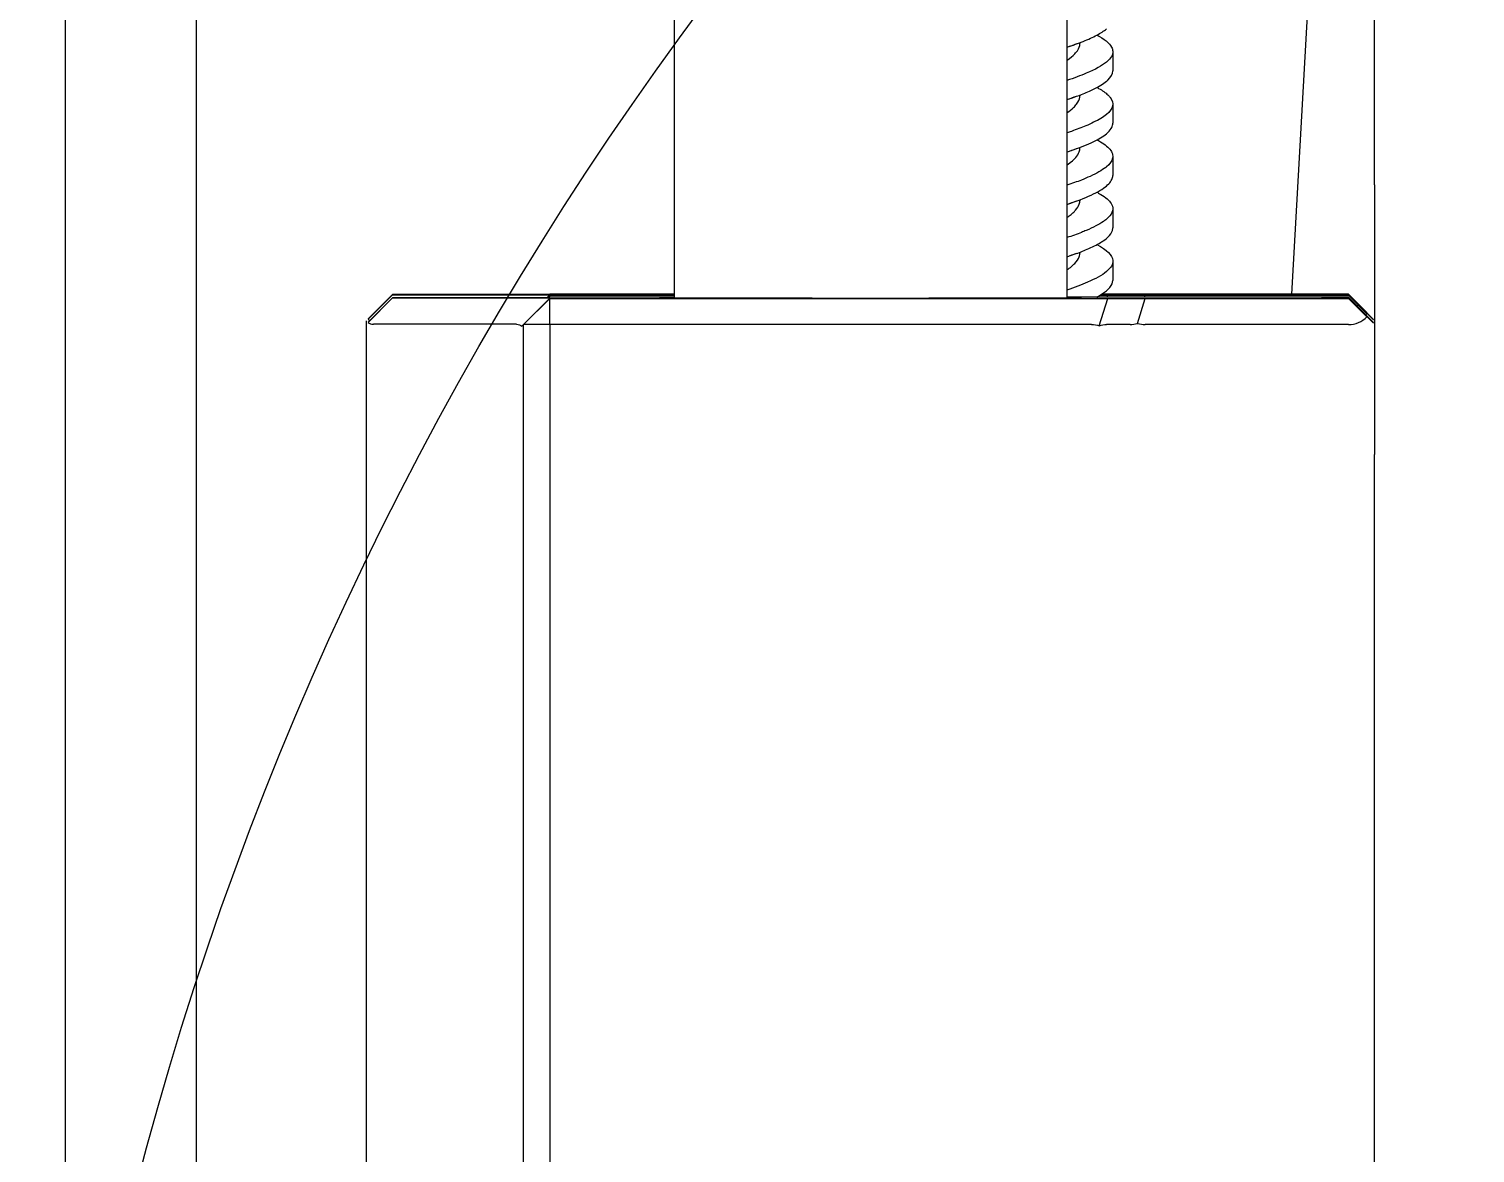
# Model space of a CAD drawing. Header units: millimetres. Extents: x 129 to 6329, y 33 to 3553.
# Drawn here: x 4498.1 to 4608.5, y 1078 to 1163.8 of the extents above; entities that cross this region are included whole.
import ezdxf

# ---------------------------------------------------------------- set-up
doc = ezdxf.new("R2010")
doc.units = ezdxf.units.MM
doc.layers.add('vistasIsometricas', color=255, linetype='Continuous')

msp = doc.modelspace()

# ---------------------------------------------------------------- linework, layer by layer
at = {"layer": 'vistasIsometricas', "extrusion": (0, 1, 0)}
for p, q in [((4500.879, 1483.89), (4500.879, 747.89)), ((4510.879, 1483.218), (4510.879, 747.89)), ((4547.379, 1483.204), (4547.379, 1143.298)), ((4577.379, 1483.204), (4577.379, 1143.298)), ((4600.879, 1151.929), (4600.879, 1233.721)), ((4594.557, 1143.585), (4596.486, 1178.298)), ((4578.379, 1162.773), (4578.379, 1162.793)), ((4580.879, 1162.103), (4580.879, 1160.639)), ((4578.379, 1158.773), (4578.379, 1158.793)), ((4580.879, 1158.103), (4580.879, 1156.639)), ((4578.379, 1154.773), (4578.379, 1154.793)), ((4580.879, 1154.103), (4580.879, 1152.639)), ((4600.879, 1151.929), (4600.879, 1131.346)), ((4578.379, 1150.773), (4578.379, 1150.793)), ((4580.879, 1150.103), (4580.879, 1148.639)), ((4578.379, 1146.773), (4578.379, 1146.793)), ((4580.879, 1146.103), (4580.879, 1144.639)), ((4525.879, 1143.556), (4524.017, 1141.695)), ((4525.879, 1143.533), (4524.017, 1141.67)), ((4525.879, 1143.315), (4524.017, 1141.454)), ((4525.879, 1143.291), (4524.017, 1141.428)), ((4537.879, 1143.567), (4525.879, 1143.556)), ((4525.879, 1143.556), (4525.879, 1143.533)), ((4525.879, 1143.533), (4537.879, 1143.522)), ((4537.879, 1143.325), (4525.879, 1143.315)), ((4525.879, 1143.315), (4525.879, 1143.291)), ((4525.879, 1143.291), (4537.879, 1143.28)), ((4537.879, 1143.28), (4535.741, 1141.141)), ((4537.879, 1143.264), (4535.879, 1141.264)), ((4537.879, 1143.522), (4537.683, 1143.325)), ((4537.879, 1143.506), (4537.699, 1143.325)), ((4537.879, 1143.583), (4537.863, 1143.567)), ((4537.879, 1143.341), (4537.863, 1143.325)), ((4547.379, 1143.583), (4537.879, 1143.583)), ((4537.879, 1143.583), (4537.879, 1143.567)), ((4537.879, 1143.522), (4537.879, 1143.506)), ((4537.879, 1143.506), (4547.379, 1143.506)), ((4537.879, 1143.341), (4537.879, 1143.506)), ((4547.379, 1143.341), (4537.879, 1143.341)), ((4537.879, 1143.341), (4537.879, 1143.325)), ((4537.879, 1143.28), (4537.879, 1143.264)), ((4537.879, 1143.264), (4580.51, 1143.264)), ((4537.879, 1141.262), (4537.879, 1143.264)), ((4580.51, 1143.341), (4577.379, 1143.341)), ((4579.85, 1141.17), (4580.51, 1143.264)), ((4579.911, 1143.506), (4580.51, 1143.506)), ((4580.51, 1143.583), (4580.037, 1143.583)), ((4580.458, 1143.341), (4580.51, 1143.506)), ((4583.366, 1143.585), (4580.51, 1143.583)), ((4580.51, 1143.506), (4583.366, 1143.504)), ((4583.366, 1143.343), (4580.51, 1143.341)), ((4580.51, 1143.264), (4583.366, 1143.262)), ((4582.765, 1141.353), (4583.366, 1143.262)), ((4583.315, 1143.343), (4583.366, 1143.504)), ((4598.879, 1143.585), (4583.366, 1143.585)), ((4583.366, 1143.504), (4598.879, 1143.504)), ((4598.879, 1143.343), (4583.366, 1143.343)), ((4583.366, 1143.262), (4598.879, 1143.262)), ((4596.879, 1143.562), (4598.879, 1143.564)), ((4596.879, 1143.527), (4596.879, 1143.562)), ((4596.914, 1143.527), (4596.879, 1143.562)), ((4598.879, 1143.525), (4596.879, 1143.527)), ((4596.879, 1143.32), (4598.879, 1143.322)), ((4596.879, 1143.285), (4596.879, 1143.32)), ((4596.914, 1143.285), (4596.879, 1143.32)), ((4598.879, 1143.283), (4596.879, 1143.285)), ((4598.879, 1143.564), (4598.879, 1143.585)), ((4600.293, 1142.172), (4598.879, 1143.585)), ((4600.787, 1141.656), (4598.879, 1143.564)), ((4598.879, 1143.504), (4598.879, 1143.525)), ((4600.787, 1141.618), (4598.879, 1143.525)), ((4600.293, 1142.089), (4598.879, 1143.504)), ((4598.879, 1143.322), (4598.879, 1143.343)), ((4600.293, 1141.93), (4598.879, 1143.343)), ((4600.787, 1141.414), (4598.879, 1143.322)), ((4598.879, 1143.262), (4598.879, 1143.283)), ((4600.787, 1141.376), (4598.879, 1143.283)), ((4600.293, 1141.847), (4598.879, 1143.262)), ((4523.879, 1141.533), (4523.879, 1141.556)), ((4523.879, 1141.315), (4523.879, 1141.533)), ((4523.879, 1141.291), (4523.879, 1141.315)), ((4523.879, 1057.291), (4523.879, 1141.291)), ((4535.345, 1141.28), (4524.413, 1141.29)), ((4535.879, 1141.264), (4535.879, 1141.279)), ((4535.879, 1057.264), (4535.879, 1141.264)), ((4537.879, 1141.262), (4535.879, 1141.264)), ((4579.248, 1141.262), (4537.879, 1141.262)), ((4537.879, 1141.262), (4537.879, 1057.262)), ((4582.219, 1141.261), (4580.396, 1141.262)), ((4598.879, 1141.261), (4583.366, 1141.261)), ((4600.879, 1067.165), (4600.879, 1131.346))]:
    msp.add_line(p, q, dxfattribs=at)
at = {"layer": 'vistasIsometricas'}
msp.add_circle((4757.479, 1010.469), 259.373, dxfattribs=at)
for centre, major_axis, ratio, start_param, end_param in [((4562.379, 1143.303), (16.129, 0), 0.0008396, 2.7652142, 6.6595637), ((4562.379, 1143.544), (-16.129, 0), 0.0008396, -0.3763784, 0.3763784), ((4598.879, 1143.504), (1.415, 1.415), 1, 4.6557849, 4.7119695), ((4525.879, 1143.533), (1.861, 1.863), 0.3929248, 3.1410199, 3.289707), ((4525.879, 1143.291), (1.861, 1.863), 0.3929248, 3.1410199, 3.5151047), ((4583.366, 1143.262), (1.773, 1.775), 0.5208727, 3.6208263, 3.9262589), ((4583.366, 1143.262), (0, 2.002), 0.9991614, 2.8361601, 3.1415927), ((4598.879, 1143.262), (0, 2.002), 0.9991614, 3.1415927, 3.9269908), ((4598.879, 1143.564), (-1.908, 1.908), 0.3156768, 3.1092568, 3.141174), ((4598.879, 1143.322), (-1.908, 1.908), 0.3156768, 3.1092568, 3.141174)]:
    msp.add_ellipse(centre, major_axis=major_axis, ratio=ratio, start_param=start_param, end_param=end_param, dxfattribs=at)
at = {"layer": 'vistasIsometricas', "extrusion": (-3.14818e-16, -1.14907e-16, -1)}
msp.add_ellipse((4533.879, 1139.279), major_axis=(1.861, 1.863), ratio=0.3929248, start_param=-0.373512, end_param=0.0005728, dxfattribs=at)
at = {"layer": 'vistasIsometricas', "extrusion": (-2e-16, -4.49347e-24, -1)}
msp.add_ellipse((4579.248, 1139.261), major_axis=(0, 2.002), ratio=0.9991614, start_param=0, end_param=0.3054326, dxfattribs=at)
at = {"layer": 'vistasIsometricas', "extrusion": (-1.0012e-16, 9.99999e-17, -1)}
msp.add_ellipse((4579.248, 1139.261), major_axis=(1.773, 1.775), ratio=0.5208727, start_param=-0.7846662, end_param=-0.4792336, dxfattribs=at)
at = {"layer": 'vistasIsometricas'}
for points, knots in [([(4577.379, 1162.435), (4577.829, 1162.586), (4578.244, 1162.737), (4579.012, 1163.046), (4579.359, 1163.204), (4579.953, 1163.521), (4580.199, 1163.679), (4580.391, 1163.837)], [19.1806252, 19.1806252, 19.1806252, 19.1806252, 19.27250185, 19.27250185, 19.36832681, 19.36832681, 19.4644146, 19.4644146, 19.4644146, 19.4644146]), ([(4579.671, 1163.371), (4580.226, 1163.073), (4580.623, 1162.765), (4580.79, 1162.445), (4580.841, 1162.348), (4580.87, 1162.249), (4580.877, 1162.15), (4580.897, 1161.875), (4580.742, 1161.592), (4580.391, 1161.302)], [0.4109364746, 0.4109364746, 0.4109364746, 0.4109364746, 0.4120953369, 0.4120953369, 0.4120953369, 0.4124484906, 0.4124484906, 0.4124484906, 0.4134259876, 0.4134259876, 0.4134259876, 0.4134259876]), ([(4577.379, 1161.44), (4577.388, 1161.446), (4577.396, 1161.452), (4577.638, 1161.619), (4577.832, 1161.779), (4578.058, 1162.019), (4578.121, 1162.098), (4578.295, 1162.352), (4578.362, 1162.528), (4578.378, 1162.727), (4578.379, 1162.75), (4578.379, 1162.773)], [-10.04322438, -10.04322438, -10.04322438, -10.04322438, -10.04053027, -10.04053027, -9.96550777, -9.96550777, -9.92893045, -9.92893045, -9.84691938, -9.84691938, -9.83623189, -9.83623189, -9.83623189, -9.83623189]), ([(4580.391, 1161.302), (4580.055, 1161.024), (4579.539, 1160.739), (4578.849, 1160.447), (4578.423, 1160.267), (4577.926, 1160.084), (4577.37, 1159.899)], [0.4134259876, 0.4134259876, 0.4134259876, 0.4134259876, 0.4143611677, 0.4143611677, 0.4143611677, 0.4149378767, 0.4149378767, 0.4149378767, 0.4149378767]), ([(4577.379, 1158.435), (4577.495, 1158.474), (4577.608, 1158.512), (4577.72, 1158.551), (4577.989, 1158.646), (4578.245, 1158.74), (4578.485, 1158.835), (4578.83, 1158.97), (4579.143, 1159.106), (4579.419, 1159.242), (4579.824, 1159.44), (4580.15, 1159.639), (4580.391, 1159.837)], [0.5865159245, 0.5865159245, 0.5865159245, 0.5865159245, 0.5866841137, 0.5866841137, 0.5866841137, 0.5870923653, 0.5870923653, 0.5870923653, 0.5876790139, 0.5876790139, 0.5876790139, 0.5885374545, 0.5885374545, 0.5885374545, 0.5885374545]), ([(4580.391, 1159.837), (4580.429, 1159.869), (4580.465, 1159.901), (4580.498, 1159.932), (4580.745, 1160.162), (4580.873, 1160.393), (4580.879, 1160.623), (4580.879, 1160.628), (4580.879, 1160.634), (4580.879, 1160.639)], [0.5885374545, 0.5885374545, 0.5885374545, 0.5885374545, 0.5886738854, 0.5886738854, 0.5886738854, 0.5896687592, 0.5896687592, 0.5896687592, 0.5896924102, 0.5896924102, 0.5896924102, 0.5896924102]), ([(4577.379, 1157.44), (4577.381, 1157.441), (4577.383, 1157.442), (4577.574, 1157.573), (4577.738, 1157.703), (4577.971, 1157.922), (4578.053, 1158.013), (4578.253, 1158.275), (4578.334, 1158.446), (4578.374, 1158.669), (4578.379, 1158.721), (4578.379, 1158.773)], [-5.68556786, -5.68556786, -5.68556786, -5.68556786, -5.68502436, -5.68502436, -5.62467124, -5.62467124, -5.58267907, -5.58267907, -5.502763, -5.502763, -5.47859455, -5.47859455, -5.47859455, -5.47859455]), ([(4579.672, 1159.371), (4579.717, 1159.348), (4579.76, 1159.324), (4580.095, 1159.134), (4580.331, 1158.969), (4580.572, 1158.741), (4580.63, 1158.678), (4580.852, 1158.393), (4580.913, 1158.172), (4580.81, 1157.733), (4580.652, 1157.518), (4580.391, 1157.302)], [2.82531494, 2.82531494, 2.82531494, 2.82531494, 2.83971274, 2.83971274, 2.94016149, 2.94016149, 2.9779516, 2.9779516, 3.11278875, 3.11278875, 3.24380116, 3.24380116, 3.24380116, 3.24380116]), ([(4580.391, 1157.302), (4580.154, 1157.106), (4579.83, 1156.907), (4579.419, 1156.706), (4579.235, 1156.615), (4579.033, 1156.524), (4578.814, 1156.432), (4578.486, 1156.295), (4578.12, 1156.156), (4577.72, 1156.016), (4577.609, 1155.977), (4577.495, 1155.938), (4577.379, 1155.899)], [0.4181101131, 0.4181101131, 0.4181101131, 0.4181101131, 0.4188499525, 0.4188499525, 0.4188499525, 0.4191823259, 0.4191823259, 0.4191823259, 0.4196804874, 0.4196804874, 0.4196804874, 0.4198182518, 0.4198182518, 0.4198182518, 0.4198182518]), ([(4580.391, 1155.837), (4580.549, 1155.968), (4580.669, 1156.099), (4580.82, 1156.34), (4580.862, 1156.451), (4580.878, 1156.588), (4580.879, 1156.614), (4580.879, 1156.639)], [0.00001704, 0.00001704, 0.00001704, 0.00001704, 0.07920225, 0.07920225, 0.14649666, 0.14649666, 0.16201792, 0.16201792, 0.16201792, 0.16201792]), ([(4577.379, 1154.435), (4577.542, 1154.489), (4577.701, 1154.544), (4578.44, 1154.808), (4578.954, 1155.016), (4579.805, 1155.429), (4580.143, 1155.633), (4580.391, 1155.837)], [17.55826354, 17.55826354, 17.55826354, 17.55826354, 17.59147775, 17.59147775, 17.71805694, 17.71805694, 17.84202735, 17.84202735, 17.84202735, 17.84202735]), ([(4579.672, 1155.371), (4579.694, 1155.36), (4579.715, 1155.348), (4579.735, 1155.337), (4579.753, 1155.327), (4579.77, 1155.318), (4579.788, 1155.308), (4580.18, 1155.087), (4580.472, 1154.867), (4580.654, 1154.646), (4580.748, 1154.533), (4580.813, 1154.419), (4580.848, 1154.305), (4580.884, 1154.188), (4580.889, 1154.072), (4580.862, 1153.956), (4580.813, 1153.738), (4580.654, 1153.52), (4580.391, 1153.302)], [0.4179259713, 0.4179259713, 0.4179259713, 0.4179259713, 0.4179753296, 0.4179753296, 0.4179753296, 0.4180172741, 0.4180172741, 0.4180172741, 0.4189702028, 0.4189702028, 0.4189702028, 0.4194623615, 0.4194623615, 0.4194623615, 0.4199650998, 0.4199650998, 0.4199650998, 0.420907449, 0.420907449, 0.420907449, 0.420907449]), ([(4577.379, 1153.44), (4577.409, 1153.461), (4577.439, 1153.481), (4577.706, 1153.672), (4577.901, 1153.841), (4578.174, 1154.158), (4578.265, 1154.304), (4578.359, 1154.558), (4578.379, 1154.666), (4578.379, 1154.773)], [-1.32764785, -1.32764785, -1.32764785, -1.32764785, -1.31804607, -1.31804607, -1.23894061, -1.23894061, -1.17068311, -1.17068311, -1.12064322, -1.12064322, -1.12064322, -1.12064322]), ([(4580.391, 1153.302), (4580.376, 1153.289), (4580.361, 1153.277), (4580.346, 1153.265), (4580.055, 1153.035), (4579.649, 1152.805), (4579.141, 1152.575), (4578.938, 1152.483), (4578.719, 1152.391), (4578.485, 1152.299), (4578.146, 1152.165), (4577.776, 1152.032), (4577.379, 1151.899)], [0.4209074499, 0.4209074499, 0.4209074499, 0.4209074499, 0.4209599674, 0.4209599674, 0.4209599674, 0.4219548413, 0.4219548413, 0.4219548413, 0.4223525363, 0.4223525363, 0.4223525363, 0.4229290349, 0.4229290349, 0.4229290349, 0.4229290349]), ([(4580.391, 1151.837), (4580.657, 1152.058), (4580.816, 1152.278), (4580.874, 1152.545), (4580.879, 1152.592), (4580.879, 1152.639)], [0.00001637, 0.00001637, 0.00001637, 0.00001637, 0.13366207, 0.13366207, 0.16215895, 0.16215895, 0.16215895, 0.16215895]), ([(4577.379, 1150.435), (4577.391, 1150.439), (4577.403, 1150.443), (4578.112, 1150.682), (4578.723, 1150.916), (4579.723, 1151.38), (4580.114, 1151.608), (4580.391, 1151.837)], [2.96069071, 2.96069071, 2.96069071, 2.96069071, 2.96311577, 2.96311577, 3.10576509, 3.10576509, 3.24457536, 3.24457536, 3.24457536, 3.24457536]), ([(4579.672, 1151.371), (4579.712, 1151.35), (4579.75, 1151.329), (4579.788, 1151.308), (4579.848, 1151.274), (4579.906, 1151.24), (4579.962, 1151.206), (4580.339, 1150.976), (4580.605, 1150.746), (4580.749, 1150.515), (4580.793, 1150.445), (4580.826, 1150.375), (4580.848, 1150.305), (4580.897, 1150.145), (4580.888, 1149.985), (4580.82, 1149.825), (4580.745, 1149.65), (4580.601, 1149.476), (4580.391, 1149.302)], [0.4237064016, 0.4237064016, 0.4237064016, 0.4237064016, 0.4237976472, 0.4237976472, 0.4237976472, 0.4239446245, 0.4239446245, 0.4239446245, 0.4249394957, 0.4249394957, 0.4249394957, 0.4252427329, 0.4252427329, 0.4252427329, 0.4259343868, 0.4259343868, 0.4259343868, 0.4266878186, 0.4266878186, 0.4266878186, 0.4266878186]), ([(4577.379, 1149.44), (4577.435, 1149.478), (4577.489, 1149.517), (4577.652, 1149.637), (4577.752, 1149.719), (4577.915, 1149.868), (4577.981, 1149.935), (4578.169, 1150.15), (4578.262, 1150.298), (4578.358, 1150.554), (4578.379, 1150.662), (4578.379, 1150.772), (4578.379, 1150.772), (4578.379, 1150.773)], [-0.70496123, -0.70496123, -0.70496123, -0.70496123, -0.68712454, -0.68712454, -0.64893376, -0.64893376, -0.61772776, -0.61772776, -0.5488953, -0.5488953, -0.49838396, -0.49838396, -0.49803371, -0.49803371, -0.49803371, -0.49803371]), ([(4580.391, 1149.302), (4580.323, 1149.246), (4580.249, 1149.19), (4580.168, 1149.134), (4579.834, 1148.904), (4579.386, 1148.674), (4578.841, 1148.444), (4578.727, 1148.395), (4578.608, 1148.347), (4578.485, 1148.299), (4578.146, 1148.165), (4577.776, 1148.032), (4577.379, 1147.899)], [0.4266878207, 0.4266878207, 0.4266878207, 0.4266878207, 0.4269292599, 0.4269292599, 0.4269292599, 0.4279241342, 0.4279241342, 0.4279241342, 0.4281329042, 0.4281329042, 0.4281329042, 0.428709359, 0.428709359, 0.428709359, 0.428709359]), ([(4577.379, 1146.435), (4577.765, 1146.564), (4578.125, 1146.694), (4578.615, 1146.885), (4578.767, 1146.947), (4579.314, 1147.182), (4579.66, 1147.354), (4580.036, 1147.581), (4580.119, 1147.636), (4580.439, 1147.861), (4580.618, 1148.031), (4580.775, 1148.265), (4580.809, 1148.329), (4580.864, 1148.476), (4580.879, 1148.557), (4580.879, 1148.639)], [15.93635473, 15.93635473, 15.93635473, 15.93635473, 16.01503302, 16.01503302, 16.05254154, 16.05254154, 16.15721674, 16.15721674, 16.19021998, 16.19021998, 16.29350948, 16.29350948, 16.33243178, 16.33243178, 16.38206335, 16.38206335, 16.38206335, 16.38206335]), ([(4577.379, 1145.44), (4577.504, 1145.525), (4577.617, 1145.61), (4577.814, 1145.773), (4577.898, 1145.851), (4578.135, 1146.099), (4578.25, 1146.269), (4578.358, 1146.55), (4578.379, 1146.662), (4578.379, 1146.773)], [-1.32737068, -1.32737068, -1.32737068, -1.32737068, -1.28783694, -1.28783694, -1.25140518, -1.25140518, -1.17229729, -1.17229729, -1.12039313, -1.12039313, -1.12039313, -1.12039313]), ([(4579.671, 1147.371), (4580.445, 1146.955), (4580.843, 1146.551), (4580.877, 1146.159), (4580.902, 1145.866), (4580.728, 1145.58), (4580.391, 1145.302)], [0.426394911, 0.426394911, 0.426394911, 0.426394911, 0.4276917369, 0.4276917369, 0.4276917369, 0.4286609238, 0.4286609238, 0.4286609238, 0.4286609238]), ([(4580.391, 1145.302), (4580.057, 1145.025), (4579.563, 1144.756), (4578.957, 1144.493), (4578.49, 1144.291), (4577.959, 1144.093), (4577.383, 1143.899)], [0.4286609238, 0.4286609238, 0.4286609238, 0.4286609238, 0.4296214167, 0.4296214167, 0.4296214167, 0.4303612268, 0.4303612268, 0.4303612268, 0.4303612268]), ([(4580.391, 1143.837), (4580.496, 1143.924), (4580.584, 1144.011), (4580.656, 1144.098), (4580.804, 1144.279), (4580.879, 1144.459), (4580.879, 1144.639)], [0.5654160921, 0.5654160921, 0.5654160921, 0.5654160921, 0.5657916061, 0.5657916061, 0.5657916061, 0.5665709683, 0.5665709683, 0.5665709683, 0.5665709683]), ([(4579.616, 1143.341), (4579.658, 1143.363), (4579.699, 1143.385), (4579.739, 1143.408), (4579.999, 1143.551), (4580.217, 1143.694), (4580.391, 1143.837)], [0.56470121834, 0.56470121834, 0.56470121834, 0.56470121834, 0.5647967243, 0.5647967243, 0.5647967243, 0.56541608945, 0.56541608945, 0.56541608945, 0.56541608945])]:
    msp.add_open_spline(points, degree=3, knots=knots, dxfattribs=at)
for points in [[(4578.112, 1162.692), (4577.866, 1162.602), (4577.622, 1162.51), (4577.379, 1162.417)], [(4577.576, 1159.966), (4577.576, 1159.966), (4577.576, 1159.966), (4577.576, 1159.966)], [(4577.968, 1160.104), (4577.968, 1160.104), (4577.968, 1160.104), (4577.968, 1160.104)], [(4578.082, 1158.681), (4577.846, 1158.594), (4577.612, 1158.506), (4577.379, 1158.417)], [(4578.084, 1154.682), (4577.848, 1154.595), (4577.613, 1154.506), (4577.379, 1154.417)], [(4577.576, 1151.966), (4577.576, 1151.966), (4577.576, 1151.966), (4577.576, 1151.966)], [(4577.968, 1152.104), (4577.968, 1152.104), (4577.968, 1152.104), (4577.968, 1152.104)], [(4578.078, 1150.68), (4577.844, 1150.593), (4577.611, 1150.505), (4577.379, 1150.417)], [(4577.576, 1147.966), (4577.576, 1147.966), (4577.576, 1147.966), (4577.576, 1147.966)], [(4577.968, 1148.104), (4577.968, 1148.104), (4577.968, 1148.104), (4577.968, 1148.104)], [(4578.084, 1146.682), (4577.848, 1146.595), (4577.612, 1146.506), (4577.379, 1146.417)], [(4579.672, 1143.371), (4579.69, 1143.361), (4579.709, 1143.351), (4579.727, 1143.341)]]:
    msp.add_open_spline(points, degree=3, dxfattribs=at)

doc.saveas('drawing.dxf')
